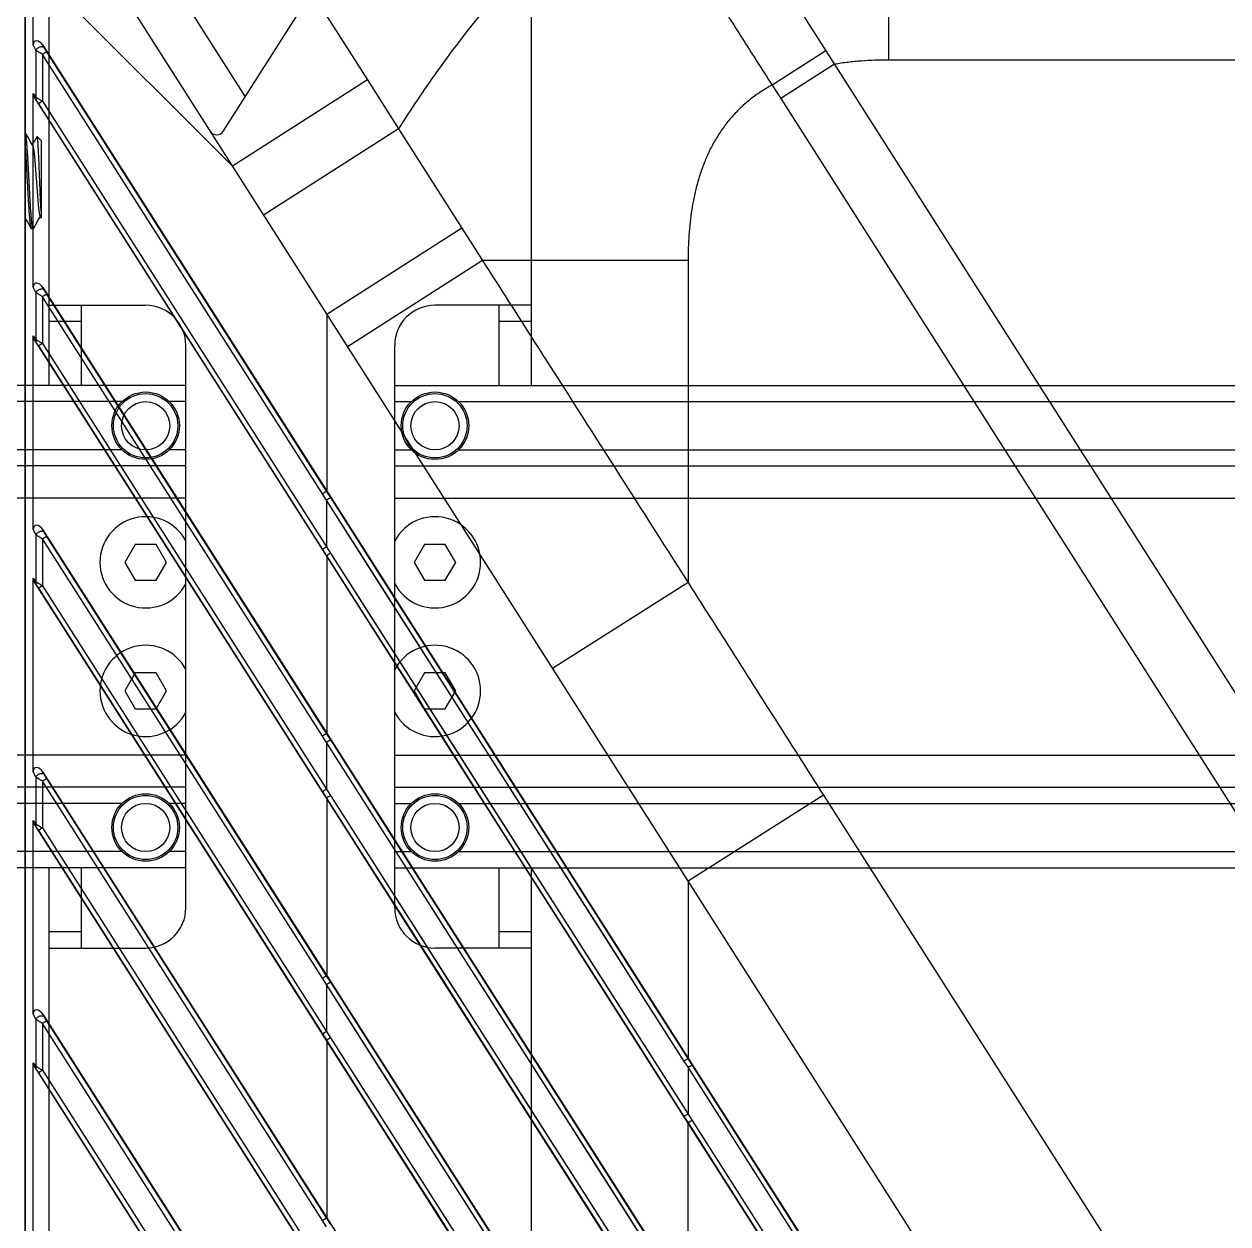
# Model space of a CAD drawing. Header units: millimetres. Extents: x 1409 to 26878, y 589 to 5187.
# Drawn here: x 22399.8 to 22474.7, y 2586 to 2660.6 of the extents above; entities that cross this region are included whole.
import ezdxf

# ---------------------------------------------------------------- set-up
doc = ezdxf.new("R2010")
doc.units = ezdxf.units.MM
doc.layers.add('02___PRT_ALL_AXES', color=7, linetype='Continuous')

# ---------------------------------------------------------------- blocks, each defined once
blk = doc.blocks.new('dfx')
at = {"color": 114, "linetype": 'Continuous', "lineweight": -3, "true_color": 0x139b48}
for p, q in [((13125.982, 8801.227), (13125.982, 8861.227)), ((13155.982, 8801.227), (13155.982, 8861.227)), ((13125.982, 8806.227), (13131.982, 8806.227)), ((13127.982, 8801.227), (13127.982, 8806.227)), ((13155.982, 8806.227), (13149.982, 8806.227)), ((13153.982, 8801.227), (13153.982, 8806.227)), ((13125.982, 8805.227), (13127.982, 8805.227)), ((13153.982, 8805.227), (13155.982, 8805.227)), ((13134.482, 8768.727), (13134.482, 8803.727)), ((13147.482, 8768.727), (13147.482, 8803.727)), ((13134.482, 8801.227), (13111.482, 8801.227)), ((13147.482, 8801.227), (13701.482, 8801.227)), ((13134.482, 8800.227), (13133.451, 8800.227)), ((13147.482, 8800.227), (13148.512, 8800.227)), ((13134.482, 8797.227), (13133.451, 8797.227)), ((13147.482, 8797.227), (13148.512, 8797.227)), ((13134.482, 8796.227), (13111.482, 8796.227)), ((13147.482, 8796.227), (13701.482, 8796.227)), ((13134.482, 8794.227), (13110.982, 8794.227)), ((13147.482, 8794.227), (13701.482, 8794.227)), ((13131.337, 8791.344), (13130.692, 8790.227)), ((13132.627, 8791.344), (13131.337, 8791.344)), ((13133.272, 8790.227), (13132.627, 8791.344)), ((13149.337, 8791.344), (13148.692, 8790.227)), ((13150.627, 8791.344), (13149.337, 8791.344)), ((13151.272, 8790.227), (13150.627, 8791.344)), ((13130.692, 8790.227), (13131.337, 8789.11)), ((13132.627, 8789.11), (13133.272, 8790.227)), ((13148.692, 8790.227), (13149.337, 8789.11)), ((13150.627, 8789.11), (13151.272, 8790.227)), ((13131.337, 8789.11), (13132.627, 8789.11)), ((13149.337, 8789.11), (13150.627, 8789.11)), ((13131.337, 8783.344), (13130.692, 8782.227)), ((13132.627, 8783.344), (13131.337, 8783.344)), ((13133.272, 8782.227), (13132.627, 8783.344)), ((13149.337, 8783.344), (13148.692, 8782.227)), ((13150.627, 8783.344), (13149.337, 8783.344)), ((13151.272, 8782.227), (13150.627, 8783.344)), ((13130.692, 8782.227), (13131.337, 8781.11)), ((13132.627, 8781.11), (13133.272, 8782.227)), ((13148.692, 8782.227), (13149.337, 8781.11)), ((13150.627, 8781.11), (13151.272, 8782.227)), ((13131.337, 8781.11), (13132.627, 8781.11)), ((13149.337, 8781.11), (13150.627, 8781.11)), ((13134.482, 8778.227), (13110.982, 8778.227)), ((13147.482, 8778.227), (13701.482, 8778.227)), ((13134.482, 8776.227), (13111.482, 8776.227)), ((13147.482, 8776.227), (13701.482, 8776.227)), ((13134.482, 8775.227), (13133.451, 8775.227)), ((13147.482, 8775.227), (13148.512, 8775.227)), ((13134.482, 8772.227), (13133.451, 8772.227)), ((13147.482, 8772.227), (13148.512, 8772.227)), ((13134.482, 8771.227), (13111.482, 8771.227)), ((13125.982, 8283.727), (13125.982, 8771.227)), ((13127.982, 8766.227), (13127.982, 8771.227)), ((13147.482, 8771.227), (13701.482, 8771.227)), ((13153.982, 8766.227), (13153.982, 8771.227)), ((13155.982, 8283.727), (13155.982, 8771.227)), ((13127.982, 8767.227), (13125.982, 8767.227)), ((13155.982, 8767.227), (13153.982, 8767.227)), ((13125.982, 8766.227), (13131.982, 8766.227)), ((13155.982, 8766.227), (13149.982, 8766.227))]:
    blk.add_line(p, q, dxfattribs=at)
for centre, radius in [((13131.982, 8798.727), 2), ((13131.982, 8798.727), 1.5), ((13149.982, 8798.727), 2), ((13149.982, 8798.727), 1.5), ((13131.982, 8773.727), 2), ((13149.982, 8773.727), 2), ((13131.982, 8773.727), 1.5), ((13149.982, 8773.727), 1.5)]:
    blk.add_circle(centre, radius, dxfattribs=at)
for centre, start, end in [((13131.982, 8803.727), 0, 90), ((13149.982, 8803.727), 90, 180), ((13131.982, 8768.727), 270, 0), ((13149.982, 8768.727), 180, 270)]:
    blk.add_arc(centre, 2.5, start, end, dxfattribs=at)
at = {"layer": '02___PRT_ALL_AXES', "color": 114, "linetype": 'Continuous', "lineweight": -3, "true_color": 0x139b48}
for p, q in [((13130.512, 8800.227), (13118.451, 8800.227)), ((13151.451, 8800.227), (13697.512, 8800.227)), ((13130.512, 8797.227), (13118.451, 8797.227)), ((13151.451, 8797.227), (13697.512, 8797.227)), ((13130.512, 8775.227), (13118.451, 8775.227)), ((13151.451, 8775.227), (13697.512, 8775.227)), ((13130.512, 8772.227), (13118.451, 8772.227)), ((13151.451, 8772.227), (13697.512, 8772.227))]:
    blk.add_line(p, q, dxfattribs=at)
for centre in [(13131.982, 8798.727), (13149.982, 8798.727), (13131.982, 8773.727), (13149.982, 8773.727)]:
    blk.add_circle(centre, 2.1, dxfattribs=at)
for centre, start, end in [((13131.982, 8790.227), 28.08421, 331.91579), ((13149.982, 8790.227), 208.08421, 151.91579), ((13131.982, 8782.227), 28.08421, 331.91579), ((13149.982, 8782.227), 208.08421, 151.91579)]:
    blk.add_arc(centre, 2.84, start, end, dxfattribs=at)
blk = doc.blocks.new('*U83')
blk.add_blockref('dfx', (-13416.982, -8530.477))
blk = doc.blocks.new('*U84')
at = {"color": 0, "linetype": 'ByBlock', "lineweight": -2, "transparency": 16777216}
blk.add_blockref('*U83', (1200, 0), dxfattribs=at)
blk = doc.blocks.new('1111')
at = {"color": 7, "linetype": 'Continuous'}
for p, q in [((16002.781, 6714.134), (16002.781, 7051.634)), ((16602.781, 7051.634), (16602.781, 6714.134)), ((16015.124, 7005.975), (16035.281, 7037.615)), ((16056.508, 7010.391), (16056.508, 7032.863)), ((16006.977, 7023.023), (16016.481, 7008.105)), ((16044.759, 7023.263), (16052.599, 7010.968)), ((16005.058, 7020.451), (16199.886, 6714.633)), ((16003.28, 7011.327), (16003.28, 7016.178)), ((16003.28, 7016.178), (16015.681, 7003.777)), ((16020.615, 7014.593), (16024.076, 7009.156)), ((16003.455, 7011.007), (16003.28, 7011.327)), ((16003.455, 7011.007), (16003.455, 7008.07)), ((16003.885, 7011.312), (16192.566, 6715.143)), ((16003.964, 7011.169), (16003.885, 7011.312)), ((16052.599, 7010.968), (16049.252, 7008.835)), ((16052.599, 7010.968), (16165.476, 6833.786)), ((16003.858, 7010.74), (16003.858, 7007.832)), ((16021.275, 6983.402), (16003.858, 7010.74)), ((16021.541, 6983.563), (16004.125, 7010.901)), ((16320.578, 7010.391), (16056.508, 7010.391)), ((16053.136, 7010.125), (16049.789, 7007.993)), ((16024.076, 7009.156), (16015.681, 7003.777)), ((16024.076, 7009.156), (16026.015, 7006.11)), ((16049.252, 7008.835), (16049.789, 7007.993)), ((16003.28, 6996.252), (16003.28, 7008.299)), ((16003.28, 7008.299), (16003.455, 7008.07)), ((16003.365, 7008.034), (16190.168, 6714.812)), ((16003.365, 7008.034), (16003.46, 7007.91)), ((16049.789, 7007.993), (16169.045, 6820.799)), ((16003.621, 7007.672), (16021.29, 6979.937)), ((16003.858, 7007.832), (16021.527, 6980.097)), ((16026.015, 7006.11), (16017.621, 7000.732)), ((16026.015, 7006.11), (16029.956, 6999.932)), ((16602.796, 7005.871), (16602.781, 7005.884)), ((16602.951, 7005.603), (16602.796, 7005.871)), ((16603.125, 7005.303), (16602.951, 7005.603)), ((16603.251, 7005.087), (16603.125, 7005.303)), ((16603.334, 7005.298), (16603.231, 7005.121)), ((16603.525, 7005.626), (16603.334, 7005.298)), ((16603.781, 7005.384), (16603.535, 7005.63)), ((16603.781, 7005.384), (16603.781, 7000.56)), ((16602.781, 7000.56), (16602.834, 7000.469)), ((16602.834, 7000.469), (16603.008, 7000.169)), ((16603.451, 7000.164), (16603.625, 7000.464)), ((16603.625, 7000.464), (16603.731, 7000.646)), ((16603.711, 7000.68), (16603.781, 7000.56)), ((16029.956, 6999.932), (16021.552, 6994.562)), ((16029.956, 6999.932), (16031.248, 6997.906)), ((16603.008, 7000.169), (16603.166, 6999.896)), ((16603.181, 6999.884), (16603.166, 6999.896)), ((16603.316, 6999.931), (16603.281, 6999.884)), ((16603.316, 6999.931), (16603.451, 7000.164)), ((16031.248, 6997.906), (16022.841, 6992.538)), ((16044.024, 6997.906), (16031.248, 6997.906)), ((16044.024, 6997.906), (16044.024, 6977.883)), ((16003.455, 6995.932), (16003.28, 6996.252)), ((16003.964, 6996.093), (16003.885, 6996.237)), ((16003.885, 6996.237), (16182.962, 6715.143)), ((16003.455, 6995.932), (16003.455, 6992.995)), ((16003.858, 6995.665), (16003.858, 6992.756)), ((16021.275, 6968.326), (16003.858, 6995.665)), ((16021.541, 6968.487), (16004.125, 6995.826)), ((16021.552, 6994.562), (16021.552, 6983.581)), ((16003.28, 6981.177), (16003.28, 6993.224)), ((16003.28, 6993.224), (16003.455, 6992.995)), ((16003.365, 6992.958), (16180.564, 6714.812)), ((16003.365, 6992.958), (16003.46, 6992.835)), ((16003.621, 6992.596), (16021.29, 6964.862)), ((16003.858, 6992.756), (16021.527, 6965.022)), ((16021.527, 6983.005), (16021.275, 6983.402)), ((16021.552, 6983.581), (16021.541, 6983.563)), ((16021.794, 6983.167), (16021.541, 6983.563)), ((16021.527, 6983.005), (16021.527, 6980.097)), ((16043.772, 6948.109), (16021.527, 6983.005)), ((16024.379, 6978.532), (16021.527, 6983.005)), ((16044.024, 6948.27), (16021.794, 6983.167)), ((16024.643, 6978.693), (16021.794, 6983.167)), ((16003.455, 6980.857), (16003.28, 6981.177)), ((16003.964, 6981.018), (16003.885, 6981.161)), ((16003.885, 6981.161), (16173.358, 6715.143)), ((16003.455, 6980.857), (16003.455, 6977.92)), ((16003.858, 6980.589), (16003.858, 6977.681)), ((16021.275, 6953.251), (16003.858, 6980.589)), ((16021.541, 6953.412), (16004.125, 6980.751)), ((16021.29, 6979.937), (16021.54, 6979.544)), ((16021.527, 6980.097), (16021.778, 6979.704)), ((16021.552, 6979.486), (16021.54, 6979.544)), ((16021.54, 6979.544), (16043.772, 6944.645)), ((16021.54, 6979.544), (16024.031, 6975.634)), ((16021.552, 6979.486), (16021.552, 6968.505)), ((16021.778, 6979.704), (16044.024, 6944.805)), ((16021.778, 6979.704), (16024.27, 6975.794)), ((16003.28, 6966.101), (16003.28, 6978.148)), ((16003.28, 6978.148), (16003.455, 6977.92)), ((16026.97, 6974.467), (16024.379, 6978.532)), ((16027.233, 6974.628), (16024.643, 6978.693)), ((16003.365, 6977.883), (16003.46, 6977.76)), ((16003.365, 6977.883), (16170.96, 6714.812)), ((16003.621, 6977.521), (16021.29, 6949.786)), ((16003.858, 6977.681), (16021.527, 6949.946)), ((16044.024, 6977.883), (16035.595, 6972.518)), ((16024.27, 6975.794), (16026.662, 6972.042)), ((16024.031, 6975.634), (16026.421, 6971.882)), ((16029.392, 6970.668), (16026.97, 6974.467)), ((16029.653, 6970.829), (16027.233, 6974.628)), ((16026.662, 6972.042), (16029.046, 6968.302)), ((16026.421, 6971.882), (16028.804, 6968.142)), ((16031.748, 6966.972), (16029.392, 6970.668)), ((16032.008, 6967.133), (16029.653, 6970.829)), ((16021.527, 6967.93), (16021.275, 6968.326)), ((16021.552, 6968.505), (16021.541, 6968.487)), ((16021.794, 6968.091), (16021.541, 6968.487)), ((16029.046, 6968.302), (16031.424, 6964.572)), ((16021.527, 6967.93), (16021.527, 6965.022)), ((16043.772, 6933.034), (16021.527, 6967.93)), ((16024.379, 6963.457), (16021.527, 6967.93)), ((16044.024, 6933.195), (16021.794, 6968.091)), ((16024.643, 6963.618), (16021.794, 6968.091)), ((16028.804, 6968.142), (16031.18, 6964.412)), ((16034.119, 6963.252), (16031.748, 6966.972)), ((16034.378, 6963.413), (16032.008, 6967.133)), ((16003.455, 6965.781), (16003.28, 6966.101)), ((16003.885, 6966.086), (16163.754, 6715.143)), ((16003.964, 6965.942), (16003.885, 6966.086)), ((16003.455, 6965.781), (16003.455, 6962.844)), ((16003.858, 6965.514), (16003.858, 6962.606)), ((16021.275, 6938.175), (16003.858, 6965.514)), ((16021.541, 6938.337), (16004.125, 6965.675)), ((16021.29, 6964.862), (16021.54, 6964.469)), ((16021.527, 6965.022), (16021.778, 6964.628)), ((16021.778, 6964.628), (16044.024, 6929.73)), ((16021.778, 6964.628), (16024.27, 6960.719)), ((16031.424, 6964.572), (16033.795, 6960.851)), ((16052.447, 6964.654), (16044.024, 6959.288)), ((16052.447, 6964.654), (16182.353, 6760.743)), ((16021.552, 6964.411), (16021.54, 6964.469)), ((16021.54, 6964.469), (16043.772, 6929.569)), ((16021.54, 6964.469), (16024.031, 6960.558)), ((16021.552, 6964.411), (16021.552, 6953.43)), ((16031.18, 6964.412), (16033.55, 6960.691)), ((16003.28, 6951.026), (16003.28, 6963.073)), ((16003.28, 6963.073), (16003.455, 6962.844)), ((16026.97, 6959.392), (16024.379, 6963.457)), ((16027.233, 6959.553), (16024.643, 6963.618)), ((16036.497, 6959.522), (16034.119, 6963.252)), ((16036.754, 6959.682), (16034.378, 6963.413)), ((16003.365, 6962.807), (16161.356, 6714.812)), ((16003.365, 6962.807), (16003.46, 6962.684)), ((16003.621, 6962.446), (16021.29, 6934.711)), ((16003.858, 6962.606), (16021.527, 6934.871)), ((16033.795, 6960.851), (16036.152, 6957.154)), ((16024.031, 6960.558), (16026.421, 6956.807)), ((16024.27, 6960.719), (16026.662, 6956.967)), ((16033.55, 6960.691), (16035.906, 6956.993)), ((16029.392, 6955.592), (16026.97, 6959.392)), ((16029.653, 6955.753), (16027.233, 6959.553)), ((16038.883, 6955.779), (16036.497, 6959.522)), ((16039.138, 6955.94), (16036.754, 6959.682)), ((16044.024, 6959.288), (16044.024, 6948.27)), ((16036.152, 6957.154), (16038.576, 6953.351)), ((16026.421, 6956.807), (16028.804, 6953.066)), ((16026.662, 6956.967), (16029.046, 6953.227)), ((16035.906, 6956.993), (16038.328, 6953.191)), ((16031.748, 6951.897), (16029.392, 6955.592)), ((16032.008, 6952.058), (16029.653, 6955.753)), ((16041.276, 6952.024), (16038.883, 6955.779)), ((16041.53, 6952.185), (16039.138, 6955.94)), ((16021.552, 6953.43), (16021.541, 6953.412)), ((16021.794, 6953.016), (16021.541, 6953.412)), ((16038.576, 6953.351), (16041.17, 6949.282)), ((16021.527, 6952.855), (16021.275, 6953.251)), ((16021.527, 6952.855), (16021.527, 6949.946)), ((16043.772, 6917.959), (16021.527, 6952.855)), ((16024.379, 6948.382), (16021.527, 6952.855)), ((16044.024, 6918.119), (16021.794, 6953.016)), ((16024.643, 6948.543), (16021.794, 6953.016)), ((16028.804, 6953.066), (16031.18, 6949.337)), ((16029.046, 6953.227), (16031.424, 6949.497)), ((16038.328, 6953.191), (16040.92, 6949.122)), ((16034.119, 6948.177), (16031.748, 6951.897)), ((16034.378, 6948.338), (16032.008, 6952.058)), ((16043.772, 6948.109), (16041.276, 6952.024)), ((16044.024, 6948.27), (16041.53, 6952.185)), ((16003.455, 6950.706), (16003.28, 6951.026)), ((16003.964, 6950.867), (16003.885, 6951.011)), ((16003.885, 6951.011), (16154.149, 6715.143)), ((16003.455, 6950.706), (16003.455, 6947.769)), ((16003.858, 6950.439), (16003.858, 6947.53)), ((16021.275, 6923.1), (16003.858, 6950.439)), ((16021.541, 6923.261), (16004.125, 6950.6)), ((16021.29, 6949.786), (16021.54, 6949.393)), ((16021.527, 6949.946), (16021.778, 6949.553)), ((16021.778, 6949.553), (16044.024, 6914.655)), ((16021.778, 6949.553), (16024.27, 6945.643)), ((16021.552, 6949.335), (16021.54, 6949.393)), ((16021.54, 6949.393), (16043.772, 6914.494)), ((16021.54, 6949.393), (16024.031, 6945.483)), ((16021.552, 6949.335), (16021.552, 6938.355)), ((16031.18, 6949.337), (16033.55, 6945.616)), ((16031.424, 6949.497), (16033.795, 6945.776)), ((16040.92, 6949.122), (16043.772, 6944.645)), ((16041.17, 6949.282), (16044.024, 6944.805)), ((16026.97, 6944.316), (16024.379, 6948.382)), ((16027.233, 6944.477), (16024.643, 6948.543)), ((16036.497, 6944.446), (16034.119, 6948.177)), ((16036.754, 6944.607), (16034.378, 6948.338)), ((16043.772, 6948.109), (16044.024, 6948.27)), ((16044.024, 6947.714), (16043.772, 6948.109)), ((16044.276, 6947.874), (16044.024, 6948.27)), ((16003.28, 6935.951), (16003.28, 6947.998)), ((16003.28, 6947.998), (16003.455, 6947.769)), ((16003.365, 6947.732), (16151.752, 6714.812)), ((16003.365, 6947.732), (16003.46, 6947.609)), ((16003.621, 6947.37), (16021.29, 6919.636)), ((16003.858, 6947.53), (16021.527, 6919.796)), ((16044.024, 6947.714), (16044.276, 6947.874)), ((16044.024, 6947.714), (16044.024, 6944.805)), ((16166.556, 6755.377), (16044.024, 6947.714)), ((16166.808, 6755.537), (16044.276, 6947.874)), ((16033.795, 6945.776), (16036.152, 6942.078)), ((16024.031, 6945.483), (16026.421, 6941.731)), ((16024.27, 6945.643), (16026.662, 6941.891)), ((16033.55, 6945.616), (16035.906, 6941.918)), ((16029.392, 6940.517), (16026.97, 6944.316)), ((16029.653, 6940.678), (16027.233, 6944.477)), ((16038.883, 6940.704), (16036.497, 6944.446)), ((16039.138, 6940.864), (16036.754, 6944.607)), ((16044.024, 6944.805), (16043.772, 6944.645)), ((16043.772, 6944.645), (16044.024, 6944.249)), ((16044.024, 6944.805), (16044.276, 6944.41)), ((16044.276, 6944.41), (16044.024, 6944.249)), ((16044.276, 6944.41), (16164.601, 6755.537)), ((16044.024, 6933.195), (16044.024, 6944.249)), ((16044.024, 6944.249), (16164.349, 6755.377)), ((16036.152, 6942.078), (16038.576, 6938.276)), ((16026.421, 6941.731), (16028.804, 6937.991)), ((16026.662, 6941.891), (16029.046, 6938.151)), ((16035.906, 6941.918), (16038.328, 6938.115)), ((16032.008, 6936.982), (16029.653, 6940.678)), ((16041.276, 6936.949), (16038.883, 6940.704)), ((16041.53, 6937.109), (16039.138, 6940.864)), ((16031.748, 6936.821), (16029.392, 6940.517)), ((16021.552, 6938.355), (16021.541, 6938.337)), ((16021.794, 6937.94), (16021.541, 6938.337)), ((16021.527, 6937.779), (16021.275, 6938.175)), ((16028.804, 6937.991), (16031.18, 6934.261)), ((16029.046, 6938.151), (16031.424, 6934.421)), ((16038.328, 6938.115), (16040.92, 6934.047)), ((16038.576, 6938.276), (16041.17, 6934.207))]:
    blk.add_line(p, q, dxfattribs=at)
blk.add_arc((16014.703, 7006.244), 0.5, 212.5, 327.5, dxfattribs=at)
for centre, major_axis, ratio, start_param, end_param in [((16003.642, 7011.135), (-0.253, 0.43), 0.601104, -1.513218, 0.79522), ((16003.642, 7008.162), (-0.278, 0.337), 0.685856, 0.694237, 1.39405), ((16003.642, 6996.06), (-0.253, 0.43), 0.601104, -1.513218, 0.79522), ((16003.642, 6993.086), (-0.278, 0.337), 0.685856, 0.694237, 1.39405), ((16003.642, 6980.985), (-0.253, 0.43), 0.601104, -1.513218, 0.79522), ((16003.642, 6978.011), (-0.278, 0.337), 0.685856, 0.694237, 1.39405), ((16003.642, 6965.909), (-0.253, 0.43), 0.601104, -1.513218, 0.79522), ((16003.642, 6962.936), (-0.278, 0.337), 0.685856, 0.694237, 1.39405), ((16003.642, 6950.834), (-0.253, 0.43), 0.601104, -1.513218, 0.79522), ((16003.642, 6947.86), (-0.278, 0.337), 0.685856, 0.694237, 1.39405)]:
    blk.add_ellipse(centre, major_axis=major_axis, ratio=ratio, start_param=start_param, end_param=end_param, dxfattribs=at)
for points, knots in [([(16041.746, 7020.605), (16042.059, 7020.114), (16042.685, 7019.134), (16043.626, 7017.665), (16044.566, 7016.195), (16045.348, 7014.969), (16045.972, 7013.987), (16046.439, 7013.251), (16046.907, 7012.514), (16047.374, 7011.777), (16047.841, 7011.04), (16048.466, 7010.058), (16048.936, 7009.323), (16049.252, 7008.835)], [0, 0, 0, 0, 0.124967, 0.249947, 0.374939, 0.49994, 0.562443, 0.624948, 0.687455, 0.749963, 0.812472, 0.874981, 1, 1, 1, 1]), ([(16036.801, 7019.418), (16036.286, 7018.921), (16035.271, 7017.912), (16033.305, 7015.833), (16031.436, 7013.662), (16029.67, 7011.41), (16028.397, 7009.682), (16027.176, 7007.916), (16026.396, 7006.716), (16026.015, 7006.11)], [0, 0, 0, 0, 0.125007, 0.250014, 0.499996, 0.625, 0.750002, 0.875002, 1, 1, 1, 1]), ([(16003.455, 7011.007), (16003.466, 7011.03), (16003.496, 7011.073), (16003.555, 7011.129), (16003.626, 7011.175), (16003.704, 7011.209), (16003.782, 7011.226), (16003.846, 7011.226), (16003.89, 7011.216), (16003.92, 7011.205), (16003.944, 7011.189), (16003.958, 7011.176), (16003.964, 7011.169)], [0, 0, 0, 0, 0.123308, 0.259051, 0.401465, 0.54346, 0.678034, 0.799644, 0.854802, 0.906173, 0.954287, 1, 1, 1, 1]), ([(16003.858, 7010.74), (16003.819, 7010.765), (16003.762, 7010.801), (16003.687, 7010.85), (16003.633, 7010.885), (16003.583, 7010.919), (16003.536, 7010.95), (16003.494, 7010.98), (16003.468, 7010.998), (16003.455, 7011.007)], [0, 0, 0, 0, 0.284936, 0.422853, 0.555718, 0.681841, 0.799359, 0.906165, 1, 1, 1, 1]), ([(16004.125, 7010.901), (16004.11, 7010.925), (16004.081, 7010.971), (16004.039, 7011.039), (16004, 7011.105), (16003.975, 7011.148), (16003.964, 7011.169)], [0, 0, 0, 0, 0.264578, 0.524242, 0.773235, 1, 1, 1, 1]), ([(16003.858, 7010.74), (16003.874, 7010.75), (16003.906, 7010.771), (16003.952, 7010.8), (16003.996, 7010.827), (16004.035, 7010.85), (16004.064, 7010.868), (16004.084, 7010.88), (16004.096, 7010.887), (16004.106, 7010.892), (16004.114, 7010.897), (16004.12, 7010.899), (16004.123, 7010.901), (16004.124, 7010.901), (16004.125, 7010.901)], [0, 0, 0, 0, 0.18298, 0.36084, 0.527055, 0.675665, 0.801265, 0.853987, 0.899327, 0.936883, 0.966331, 0.987411, 0.994769, 1, 1, 1, 1]), ([(16056.508, 7010.391), (16056.226, 7010.391), (16055.662, 7010.381), (16054.816, 7010.335), (16053.973, 7010.253), (16053.414, 7010.173), (16053.136, 7010.125)], [0, 0, 0, 0, 0.25, 0.500006, 0.750006, 1, 1, 1, 1]), ([(16049.252, 7008.835), (16049.019, 7008.708), (16048.562, 7008.434), (16047.914, 7007.967), (16047.31, 7007.445), (16046.755, 7006.87), (16046.255, 7006.248), (16045.811, 7005.584), (16045.423, 7004.886), (16045.09, 7004.16), (16044.811, 7003.412), (16044.58, 7002.648), (16044.395, 7001.872), (16044.203, 7000.825), (16044.058, 6999.502), (16044.024, 6998.438), (16044.024, 6997.906)], [0, 0, 0, 0, 0.062499, 0.124997, 0.187494, 0.249991, 0.312489, 0.374988, 0.43749, 0.499992, 0.562497, 0.625002, 0.687509, 0.750016, 0.875003, 1, 1, 1, 1]), ([(16003.455, 7008.07), (16003.45, 7008.056), (16003.443, 7008.028), (16003.44, 7007.986), (16003.445, 7007.946), (16003.454, 7007.922), (16003.46, 7007.91)], [0, 0, 0, 0, 0.271855, 0.527736, 0.769173, 1, 1, 1, 1]), ([(16003.455, 7008.07), (16003.468, 7008.064), (16003.495, 7008.049), (16003.537, 7008.025), (16003.584, 7007.998), (16003.635, 7007.968), (16003.689, 7007.936), (16003.763, 7007.891), (16003.82, 7007.856), (16003.858, 7007.832)], [0, 0, 0, 0, 0.090397, 0.195428, 0.312456, 0.43902, 0.572905, 0.712149, 1, 1, 1, 1]), ([(16003.46, 7007.91), (16003.466, 7007.902), (16003.478, 7007.886), (16003.504, 7007.849), (16003.538, 7007.799), (16003.579, 7007.736), (16003.607, 7007.694), (16003.621, 7007.672)], [0, 0, 0, 0, 0.103408, 0.218747, 0.468859, 0.73184, 1, 1, 1, 1]), ([(16003.858, 7007.832), (16003.843, 7007.822), (16003.814, 7007.803), (16003.771, 7007.776), (16003.732, 7007.75), (16003.697, 7007.727), (16003.671, 7007.709), (16003.654, 7007.697), (16003.644, 7007.69), (16003.635, 7007.684), (16003.629, 7007.679), (16003.624, 7007.675), (16003.621, 7007.673), (16003.621, 7007.672)], [0, 0, 0, 0, 0.186782, 0.366131, 0.532175, 0.679595, 0.803609, 0.85556, 0.900224, 0.93725, 0.966352, 0.987305, 1, 1, 1, 1]), ([(16603.258, 6999.914), (16603.256, 6999.922), (16603.25, 6999.938), (16603.243, 6999.967), (16603.236, 7000.002), (16603.229, 7000.042), (16603.222, 7000.089), (16603.212, 7000.162), (16603.199, 7000.267), (16603.185, 7000.409), (16603.171, 7000.572), (16603.156, 7000.754), (16603.142, 7000.954), (16603.128, 7001.169), (16603.108, 7001.483), (16603.084, 7001.9), (16603.055, 7002.422), (16603.027, 7002.96), (16602.999, 7003.494), (16602.975, 7003.93), (16602.955, 7004.265), (16602.941, 7004.5), (16602.926, 7004.722), (16602.912, 7004.928), (16602.898, 7005.118), (16602.883, 7005.289), (16602.869, 7005.441), (16602.855, 7005.571), (16602.842, 7005.666), (16602.832, 7005.731), (16602.825, 7005.77), (16602.818, 7005.804), (16602.811, 7005.832), (16602.805, 7005.851), (16602.8, 7005.864), (16602.797, 7005.869), (16602.796, 7005.871)], [0, 0, 0, 0, 0.003944, 0.008867, 0.014771, 0.02165, 0.029496, 0.038298, 0.0587, 0.082695, 0.1101, 0.140686, 0.174211, 0.210397, 0.24895, 0.33187, 0.420255, 0.511204, 0.60173, 0.688864, 0.730256, 0.769744, 0.807001, 0.841723, 0.873624, 0.902447, 0.927956, 0.949948, 0.968252, 0.975975, 0.982732, 0.988512, 0.99331, 0.997131, 0.998682, 1, 1, 1, 1]), ([(16603.155, 6999.924), (16603.153, 6999.931), (16603.148, 6999.946), (16603.143, 6999.97), (16603.137, 6999.998), (16603.129, 7000.043), (16603.119, 7000.108), (16603.107, 7000.198), (16603.096, 7000.303), (16603.084, 7000.421), (16603.072, 7000.553), (16603.056, 7000.753), (16603.037, 7001.03), (16603.014, 7001.391), (16602.991, 7001.783), (16602.967, 7002.2), (16602.944, 7002.631), (16602.921, 7003.068), (16602.898, 7003.501), (16602.875, 7003.92), (16602.852, 7004.318), (16602.829, 7004.684), (16602.806, 7005.012), (16602.79, 7005.216), (16602.781, 7005.311)], [0, 0, 0, 0, 0.003872, 0.008452, 0.01374, 0.019733, 0.033815, 0.050644, 0.07013, 0.092181, 0.11668, 0.143495, 0.203504, 0.270928, 0.344327, 0.42213, 0.50267, 0.584219, 0.66503, 0.74337, 0.817559, 0.886009, 0.947259, 1, 1, 1, 1]), ([(16603.251, 7005.087), (16603.253, 7005.083), (16603.259, 7005.072), (16603.266, 7005.052), (16603.273, 7005.029), (16603.28, 7005.001), (16603.287, 7004.969), (16603.297, 7004.917), (16603.309, 7004.843), (16603.324, 7004.741), (16603.338, 7004.625), (16603.352, 7004.494), (16603.366, 7004.35), (16603.381, 7004.194), (16603.4, 7003.966), (16603.424, 7003.661), (16603.453, 7003.279), (16603.481, 7002.884), (16603.509, 7002.488), (16603.538, 7002.106), (16603.562, 7001.801), (16603.581, 7001.573), (16603.596, 7001.417), (16603.61, 7001.273), (16603.624, 7001.143), (16603.638, 7001.026), (16603.653, 7000.925), (16603.665, 7000.85), (16603.675, 7000.799), (16603.682, 7000.767), (16603.689, 7000.739), (16603.696, 7000.715), (16603.703, 7000.696), (16603.709, 7000.685), (16603.711, 7000.68)], [0, 0, 0, 0, 0.003671, 0.008271, 0.013817, 0.020315, 0.02776, 0.036147, 0.055694, 0.078812, 0.105335, 0.135051, 0.167724, 0.203096, 0.240876, 0.322432, 0.409751, 0.499999, 0.590248, 0.677567, 0.759123, 0.796903, 0.832274, 0.864949, 0.894663, 0.921187, 0.944306, 0.963851, 0.97224, 0.979685, 0.986181, 0.991726, 0.996326, 1, 1, 1, 1]), ([(16603.535, 7005.63), (16603.534, 7005.63), (16603.533, 7005.631), (16603.532, 7005.632), (16603.531, 7005.632), (16603.53, 7005.632), (16603.528, 7005.631), (16603.526, 7005.629), (16603.525, 7005.628), (16603.525, 7005.626)], [0, 0, 0, 0, 0.126281, 0.234428, 0.332529, 0.431198, 0.540894, 0.66942, 1, 1, 1, 1]), ([(16603.781, 7000.971), (16603.775, 7001.061), (16603.764, 7001.255), (16603.748, 7001.565), (16603.732, 7001.911), (16603.717, 7002.283), (16603.701, 7002.672), (16603.686, 7003.069), (16603.671, 7003.463), (16603.655, 7003.847), (16603.64, 7004.21), (16603.627, 7004.497), (16603.617, 7004.71), (16603.609, 7004.855), (16603.602, 7004.99), (16603.594, 7005.113), (16603.587, 7005.224), (16603.58, 7005.323), (16603.572, 7005.408), (16603.566, 7005.471), (16603.561, 7005.514), (16603.557, 7005.541), (16603.553, 7005.565), (16603.55, 7005.585), (16603.546, 7005.602), (16603.543, 7005.614), (16603.539, 7005.623), (16603.537, 7005.628), (16603.535, 7005.629), (16603.535, 7005.63)], [0, 0, 0, 0, 0.057846, 0.125026, 0.199753, 0.280166, 0.364257, 0.449971, 0.535255, 0.618101, 0.696591, 0.768944, 0.80231, 0.833552, 0.8625, 0.889005, 0.912921, 0.934127, 0.952519, 0.968003, 0.974633, 0.980513, 0.985639, 0.990006, 0.993612, 0.996464, 0.998577, 0.99937, 1, 1, 1, 1]), ([(16603.166, 6999.896), (16603.164, 6999.9), (16603.16, 6999.909), (16603.157, 6999.919), (16603.155, 6999.924)], [0, 0, 0, 0, 0.439393, 1, 1, 1, 1]), ([(16603.281, 6999.884), (16603.28, 6999.884), (16603.278, 6999.884), (16603.275, 6999.886), (16603.272, 6999.888), (16603.268, 6999.893), (16603.263, 6999.902), (16603.26, 6999.91), (16603.258, 6999.914)], [0, 0, 0, 0, 0.072323, 0.15229, 0.245629, 0.355976, 0.635328, 1, 1, 1, 1]), ([(16031.248, 6997.906), (16032.312, 6996.238), (16036.572, 6989.564), (16040.83, 6982.89), (16044.024, 6977.883)], [0, 0, 0, 0, 0.249922, 1, 1, 1, 1]), ([(16003.455, 6995.932), (16003.466, 6995.954), (16003.496, 6995.998), (16003.555, 6996.054), (16003.626, 6996.1), (16003.704, 6996.133), (16003.782, 6996.15), (16003.846, 6996.151), (16003.89, 6996.141), (16003.92, 6996.129), (16003.944, 6996.114), (16003.958, 6996.1), (16003.964, 6996.093)], [0, 0, 0, 0, 0.123308, 0.259051, 0.401465, 0.54346, 0.678034, 0.799644, 0.854802, 0.906173, 0.954287, 1, 1, 1, 1]), ([(16004.125, 6995.826), (16004.11, 6995.849), (16004.081, 6995.895), (16004.039, 6995.964), (16004, 6996.029), (16003.975, 6996.072), (16003.964, 6996.093)], [0, 0, 0, 0, 0.264578, 0.524242, 0.773235, 1, 1, 1, 1]), ([(16003.858, 6995.665), (16003.819, 6995.689), (16003.762, 6995.726), (16003.687, 6995.774), (16003.633, 6995.81), (16003.583, 6995.843), (16003.536, 6995.875), (16003.494, 6995.904), (16003.468, 6995.923), (16003.455, 6995.932)], [0, 0, 0, 0, 0.284936, 0.422853, 0.555718, 0.681841, 0.799359, 0.906165, 1, 1, 1, 1]), ([(16003.858, 6995.665), (16003.874, 6995.675), (16003.906, 6995.695), (16003.952, 6995.724), (16003.996, 6995.751), (16004.035, 6995.775), (16004.064, 6995.793), (16004.084, 6995.804), (16004.096, 6995.811), (16004.106, 6995.817), (16004.114, 6995.821), (16004.12, 6995.824), (16004.123, 6995.825), (16004.124, 6995.826), (16004.125, 6995.826)], [0, 0, 0, 0, 0.18298, 0.36084, 0.527055, 0.675665, 0.801265, 0.853987, 0.899327, 0.936883, 0.966331, 0.987411, 0.994769, 1, 1, 1, 1]), ([(16003.455, 6992.995), (16003.45, 6992.981), (16003.443, 6992.953), (16003.44, 6992.911), (16003.445, 6992.871), (16003.454, 6992.846), (16003.46, 6992.835)], [0, 0, 0, 0, 0.271855, 0.527736, 0.769173, 1, 1, 1, 1]), ([(16003.455, 6992.995), (16003.468, 6992.988), (16003.495, 6992.974), (16003.537, 6992.95), (16003.584, 6992.923), (16003.635, 6992.893), (16003.689, 6992.861), (16003.763, 6992.815), (16003.82, 6992.78), (16003.858, 6992.756)], [0, 0, 0, 0, 0.090397, 0.195428, 0.312456, 0.43902, 0.572905, 0.712149, 1, 1, 1, 1]), ([(16003.46, 6992.835), (16003.466, 6992.827), (16003.478, 6992.81), (16003.504, 6992.773), (16003.538, 6992.724), (16003.579, 6992.661), (16003.607, 6992.618), (16003.621, 6992.596)], [0, 0, 0, 0, 0.103408, 0.218747, 0.468859, 0.73184, 1, 1, 1, 1]), ([(16003.858, 6992.756), (16003.843, 6992.747), (16003.814, 6992.728), (16003.771, 6992.7), (16003.732, 6992.674), (16003.697, 6992.651), (16003.671, 6992.634), (16003.654, 6992.622), (16003.644, 6992.615), (16003.635, 6992.608), (16003.629, 6992.603), (16003.624, 6992.6), (16003.621, 6992.597), (16003.621, 6992.596)], [0, 0, 0, 0, 0.186782, 0.366131, 0.532175, 0.679595, 0.803609, 0.85556, 0.900224, 0.93725, 0.966352, 0.987305, 1, 1, 1, 1]), ([(16021.275, 6983.402), (16021.291, 6983.412), (16021.322, 6983.432), (16021.369, 6983.461), (16021.412, 6983.488), (16021.451, 6983.512), (16021.481, 6983.529), (16021.501, 6983.541), (16021.513, 6983.548), (16021.523, 6983.554), (16021.531, 6983.558), (16021.536, 6983.561), (16021.54, 6983.562), (16021.541, 6983.563), (16021.541, 6983.563)], [0, 0, 0, 0, 0.18298, 0.36084, 0.527055, 0.675665, 0.801265, 0.853987, 0.899327, 0.936883, 0.966331, 0.987411, 0.994769, 1, 1, 1, 1]), ([(16021.527, 6983.005), (16021.543, 6983.016), (16021.575, 6983.036), (16021.621, 6983.065), (16021.665, 6983.092), (16021.704, 6983.116), (16021.733, 6983.133), (16021.753, 6983.145), (16021.765, 6983.152), (16021.775, 6983.158), (16021.783, 6983.162), (16021.789, 6983.165), (16021.792, 6983.166), (16021.793, 6983.166), (16021.794, 6983.167)], [0, 0, 0, 0, 0.18298, 0.36084, 0.527055, 0.675665, 0.801265, 0.853987, 0.899327, 0.936883, 0.966331, 0.987411, 0.994769, 1, 1, 1, 1]), ([(16003.455, 6980.857), (16003.466, 6980.879), (16003.496, 6980.922), (16003.555, 6980.978), (16003.626, 6981.025), (16003.704, 6981.058), (16003.782, 6981.075), (16003.846, 6981.075), (16003.89, 6981.065), (16003.92, 6981.054), (16003.944, 6981.038), (16003.958, 6981.025), (16003.964, 6981.018)], [0, 0, 0, 0, 0.123308, 0.259051, 0.401465, 0.54346, 0.678034, 0.799644, 0.854802, 0.906173, 0.954287, 1, 1, 1, 1]), ([(16004.125, 6980.751), (16004.11, 6980.774), (16004.081, 6980.82), (16004.039, 6980.888), (16004, 6980.954), (16003.975, 6980.997), (16003.964, 6981.018)], [0, 0, 0, 0, 0.264578, 0.524242, 0.773235, 1, 1, 1, 1]), ([(16003.858, 6980.589), (16003.819, 6980.614), (16003.762, 6980.65), (16003.687, 6980.699), (16003.633, 6980.734), (16003.583, 6980.768), (16003.536, 6980.8), (16003.494, 6980.829), (16003.468, 6980.848), (16003.455, 6980.857)], [0, 0, 0, 0, 0.284936, 0.422853, 0.555718, 0.681841, 0.799359, 0.906165, 1, 1, 1, 1]), ([(16003.858, 6980.589), (16003.874, 6980.6), (16003.906, 6980.62), (16003.952, 6980.649), (16003.996, 6980.676), (16004.035, 6980.7), (16004.064, 6980.717), (16004.084, 6980.729), (16004.096, 6980.736), (16004.106, 6980.742), (16004.114, 6980.746), (16004.12, 6980.749), (16004.123, 6980.75), (16004.124, 6980.75), (16004.125, 6980.751)], [0, 0, 0, 0, 0.18298, 0.36084, 0.527055, 0.675665, 0.801265, 0.853987, 0.899327, 0.936883, 0.966331, 0.987411, 0.994769, 1, 1, 1, 1]), ([(16021.527, 6980.097), (16021.512, 6980.088), (16021.483, 6980.069), (16021.44, 6980.041), (16021.401, 6980.015), (16021.366, 6979.992), (16021.34, 6979.975), (16021.323, 6979.963), (16021.313, 6979.955), (16021.304, 6979.949), (16021.298, 6979.944), (16021.293, 6979.94), (16021.29, 6979.938), (16021.29, 6979.937)], [0, 0, 0, 0, 0.186782, 0.366131, 0.532175, 0.679595, 0.803609, 0.85556, 0.900224, 0.93725, 0.966352, 0.987305, 1, 1, 1, 1]), ([(16021.778, 6979.704), (16021.763, 6979.694), (16021.733, 6979.675), (16021.691, 6979.648), (16021.651, 6979.622), (16021.617, 6979.599), (16021.591, 6979.581), (16021.574, 6979.569), (16021.563, 6979.562), (16021.555, 6979.556), (16021.548, 6979.551), (16021.543, 6979.547), (16021.541, 6979.545), (16021.54, 6979.544)], [0, 0, 0, 0, 0.186765, 0.36611, 0.532157, 0.679586, 0.803609, 0.855564, 0.900231, 0.937259, 0.966361, 0.987311, 1, 1, 1, 1]), ([(16003.455, 6977.92), (16003.45, 6977.905), (16003.443, 6977.877), (16003.44, 6977.835), (16003.445, 6977.795), (16003.454, 6977.771), (16003.46, 6977.76)], [0, 0, 0, 0, 0.271855, 0.527736, 0.769173, 1, 1, 1, 1]), ([(16003.455, 6977.92), (16003.468, 6977.913), (16003.495, 6977.899), (16003.537, 6977.875), (16003.584, 6977.847), (16003.635, 6977.818), (16003.689, 6977.786), (16003.763, 6977.74), (16003.82, 6977.705), (16003.858, 6977.681)], [0, 0, 0, 0, 0.090397, 0.195428, 0.312456, 0.43902, 0.572905, 0.712149, 1, 1, 1, 1]), ([(16003.46, 6977.76), (16003.466, 6977.752), (16003.478, 6977.735), (16003.504, 6977.698), (16003.538, 6977.648), (16003.579, 6977.586), (16003.607, 6977.543), (16003.621, 6977.521)], [0, 0, 0, 0, 0.103408, 0.218747, 0.468859, 0.73184, 1, 1, 1, 1]), ([(16003.858, 6977.681), (16003.843, 6977.671), (16003.814, 6977.653), (16003.771, 6977.625), (16003.732, 6977.599), (16003.697, 6977.576), (16003.671, 6977.559), (16003.654, 6977.546), (16003.644, 6977.539), (16003.635, 6977.533), (16003.629, 6977.528), (16003.624, 6977.524), (16003.621, 6977.522), (16003.621, 6977.521)], [0, 0, 0, 0, 0.186782, 0.366131, 0.532175, 0.679595, 0.803609, 0.85556, 0.900224, 0.93725, 0.966352, 0.987305, 1, 1, 1, 1]), ([(16044.024, 6977.883), (16044.726, 6976.78), (16047.533, 6972.37), (16050.341, 6967.961), (16052.447, 6964.654)], [0, 0, 0, 0, 0.249939, 1, 1, 1, 1]), ([(16021.275, 6968.326), (16021.291, 6968.336), (16021.322, 6968.357), (16021.369, 6968.386), (16021.412, 6968.413), (16021.451, 6968.436), (16021.481, 6968.454), (16021.501, 6968.466), (16021.513, 6968.473), (16021.523, 6968.478), (16021.531, 6968.483), (16021.536, 6968.485), (16021.54, 6968.487), (16021.541, 6968.487), (16021.541, 6968.487)], [0, 0, 0, 0, 0.18298, 0.36084, 0.527055, 0.675665, 0.801265, 0.853987, 0.899327, 0.936883, 0.966331, 0.987411, 0.994769, 1, 1, 1, 1]), ([(16021.527, 6967.93), (16021.543, 6967.94), (16021.575, 6967.96), (16021.621, 6967.99), (16021.665, 6968.016), (16021.704, 6968.04), (16021.733, 6968.058), (16021.753, 6968.07), (16021.765, 6968.077), (16021.775, 6968.082), (16021.783, 6968.087), (16021.789, 6968.089), (16021.792, 6968.091), (16021.793, 6968.091), (16021.794, 6968.091)], [0, 0, 0, 0, 0.18298, 0.36084, 0.527055, 0.675665, 0.801265, 0.853987, 0.899327, 0.936883, 0.966331, 0.987411, 0.994769, 1, 1, 1, 1]), ([(16003.455, 6965.781), (16003.466, 6965.803), (16003.496, 6965.847), (16003.555, 6965.903), (16003.626, 6965.949), (16003.704, 6965.982), (16003.782, 6966), (16003.846, 6966), (16003.89, 6965.99), (16003.92, 6965.979), (16003.944, 6965.963), (16003.958, 6965.95), (16003.964, 6965.942)], [0, 0, 0, 0, 0.123308, 0.259051, 0.401465, 0.54346, 0.678034, 0.799644, 0.854802, 0.906173, 0.954287, 1, 1, 1, 1]), ([(16003.858, 6965.514), (16003.819, 6965.538), (16003.762, 6965.575), (16003.687, 6965.624), (16003.633, 6965.659), (16003.583, 6965.692), (16003.536, 6965.724), (16003.494, 6965.753), (16003.468, 6965.772), (16003.455, 6965.781)], [0, 0, 0, 0, 0.284936, 0.422853, 0.555718, 0.681841, 0.799359, 0.906165, 1, 1, 1, 1]), ([(16003.858, 6965.514), (16003.874, 6965.524), (16003.906, 6965.544), (16003.952, 6965.573), (16003.996, 6965.6), (16004.035, 6965.624), (16004.064, 6965.642), (16004.084, 6965.653), (16004.096, 6965.661), (16004.106, 6965.666), (16004.114, 6965.671), (16004.12, 6965.673), (16004.123, 6965.675), (16004.124, 6965.675), (16004.125, 6965.675)], [0, 0, 0, 0, 0.18298, 0.36084, 0.527055, 0.675665, 0.801265, 0.853987, 0.899327, 0.936883, 0.966331, 0.987411, 0.994769, 1, 1, 1, 1]), ([(16004.125, 6965.675), (16004.11, 6965.698), (16004.081, 6965.745), (16004.039, 6965.813), (16004, 6965.879), (16003.975, 6965.922), (16003.964, 6965.942)], [0, 0, 0, 0, 0.264578, 0.524242, 0.773235, 1, 1, 1, 1]), ([(16021.527, 6965.022), (16021.512, 6965.012), (16021.483, 6964.993), (16021.44, 6964.966), (16021.401, 6964.94), (16021.366, 6964.917), (16021.34, 6964.899), (16021.323, 6964.887), (16021.313, 6964.88), (16021.304, 6964.874), (16021.298, 6964.869), (16021.293, 6964.865), (16021.29, 6964.863), (16021.29, 6964.862)], [0, 0, 0, 0, 0.186782, 0.366131, 0.532175, 0.679595, 0.803609, 0.85556, 0.900224, 0.93725, 0.966352, 0.987305, 1, 1, 1, 1]), ([(16021.778, 6964.628), (16021.763, 6964.619), (16021.733, 6964.6), (16021.691, 6964.572), (16021.651, 6964.546), (16021.617, 6964.523), (16021.591, 6964.506), (16021.574, 6964.494), (16021.563, 6964.487), (16021.555, 6964.48), (16021.548, 6964.475), (16021.543, 6964.472), (16021.541, 6964.469), (16021.54, 6964.469)], [0, 0, 0, 0, 0.186765, 0.36611, 0.532157, 0.679586, 0.803609, 0.855564, 0.900231, 0.937259, 0.966361, 0.987311, 1, 1, 1, 1]), ([(16003.455, 6962.844), (16003.45, 6962.83), (16003.443, 6962.802), (16003.44, 6962.76), (16003.445, 6962.72), (16003.454, 6962.695), (16003.46, 6962.684)], [0, 0, 0, 0, 0.271855, 0.527736, 0.769173, 1, 1, 1, 1]), ([(16003.455, 6962.844), (16003.468, 6962.838), (16003.495, 6962.823), (16003.537, 6962.799), (16003.584, 6962.772), (16003.635, 6962.742), (16003.689, 6962.71), (16003.763, 6962.665), (16003.82, 6962.63), (16003.858, 6962.606)], [0, 0, 0, 0, 0.090397, 0.195428, 0.312456, 0.43902, 0.572905, 0.712149, 1, 1, 1, 1]), ([(16003.46, 6962.684), (16003.466, 6962.676), (16003.478, 6962.659), (16003.504, 6962.623), (16003.538, 6962.573), (16003.579, 6962.51), (16003.607, 6962.467), (16003.621, 6962.446)], [0, 0, 0, 0, 0.103408, 0.218747, 0.468859, 0.73184, 1, 1, 1, 1]), ([(16003.858, 6962.606), (16003.843, 6962.596), (16003.814, 6962.577), (16003.771, 6962.55), (16003.732, 6962.524), (16003.697, 6962.5), (16003.671, 6962.483), (16003.654, 6962.471), (16003.644, 6962.464), (16003.635, 6962.458), (16003.629, 6962.453), (16003.624, 6962.449), (16003.621, 6962.447), (16003.621, 6962.446)], [0, 0, 0, 0, 0.186782, 0.366131, 0.532175, 0.679595, 0.803609, 0.85556, 0.900224, 0.93725, 0.966352, 0.987305, 1, 1, 1, 1]), ([(16021.275, 6953.251), (16021.291, 6953.261), (16021.322, 6953.281), (16021.369, 6953.31), (16021.412, 6953.337), (16021.451, 6953.361), (16021.481, 6953.379), (16021.501, 6953.39), (16021.513, 6953.397), (16021.523, 6953.403), (16021.531, 6953.407), (16021.536, 6953.41), (16021.54, 6953.411), (16021.541, 6953.412), (16021.541, 6953.412)], [0, 0, 0, 0, 0.18298, 0.36084, 0.527055, 0.675665, 0.801265, 0.853987, 0.899327, 0.936883, 0.966331, 0.987411, 0.994769, 1, 1, 1, 1]), ([(16021.527, 6952.855), (16021.543, 6952.865), (16021.575, 6952.885), (16021.621, 6952.914), (16021.665, 6952.941), (16021.704, 6952.965), (16021.733, 6952.982), (16021.753, 6952.994), (16021.765, 6953.001), (16021.775, 6953.007), (16021.783, 6953.011), (16021.789, 6953.014), (16021.792, 6953.015), (16021.793, 6953.016), (16021.794, 6953.016)], [0, 0, 0, 0, 0.18298, 0.36084, 0.527055, 0.675665, 0.801265, 0.853987, 0.899327, 0.936883, 0.966331, 0.987411, 0.994769, 1, 1, 1, 1]), ([(16003.455, 6950.706), (16003.466, 6950.728), (16003.496, 6950.772), (16003.555, 6950.827), (16003.626, 6950.874), (16003.704, 6950.907), (16003.782, 6950.924), (16003.846, 6950.924), (16003.89, 6950.915), (16003.92, 6950.903), (16003.944, 6950.887), (16003.958, 6950.874), (16003.964, 6950.867)], [0, 0, 0, 0, 0.123308, 0.259051, 0.401465, 0.54346, 0.678034, 0.799644, 0.854802, 0.906173, 0.954287, 1, 1, 1, 1]), ([(16003.858, 6950.439), (16003.819, 6950.463), (16003.762, 6950.5), (16003.687, 6950.548), (16003.633, 6950.583), (16003.583, 6950.617), (16003.536, 6950.649), (16003.494, 6950.678), (16003.468, 6950.697), (16003.455, 6950.706)], [0, 0, 0, 0, 0.284936, 0.422853, 0.555718, 0.681841, 0.799359, 0.906165, 1, 1, 1, 1]), ([(16003.858, 6950.439), (16003.874, 6950.449), (16003.906, 6950.469), (16003.952, 6950.498), (16003.996, 6950.525), (16004.035, 6950.549), (16004.064, 6950.566), (16004.084, 6950.578), (16004.096, 6950.585), (16004.106, 6950.591), (16004.114, 6950.595), (16004.12, 6950.598), (16004.123, 6950.599), (16004.124, 6950.6), (16004.125, 6950.6)], [0, 0, 0, 0, 0.18298, 0.36084, 0.527055, 0.675665, 0.801265, 0.853987, 0.899327, 0.936883, 0.966331, 0.987411, 0.994769, 1, 1, 1, 1]), ([(16004.125, 6950.6), (16004.11, 6950.623), (16004.081, 6950.669), (16004.039, 6950.738), (16004, 6950.803), (16003.975, 6950.846), (16003.964, 6950.867)], [0, 0, 0, 0, 0.264578, 0.524242, 0.773235, 1, 1, 1, 1]), ([(16021.527, 6949.946), (16021.512, 6949.937), (16021.483, 6949.918), (16021.44, 6949.89), (16021.401, 6949.864), (16021.366, 6949.841), (16021.34, 6949.824), (16021.323, 6949.812), (16021.313, 6949.804), (16021.304, 6949.798), (16021.298, 6949.793), (16021.293, 6949.789), (16021.29, 6949.787), (16021.29, 6949.786)], [0, 0, 0, 0, 0.186782, 0.366131, 0.532175, 0.679595, 0.803609, 0.85556, 0.900224, 0.93725, 0.966352, 0.987305, 1, 1, 1, 1]), ([(16021.778, 6949.553), (16021.763, 6949.544), (16021.733, 6949.525), (16021.691, 6949.497), (16021.651, 6949.471), (16021.617, 6949.448), (16021.591, 6949.431), (16021.574, 6949.419), (16021.563, 6949.411), (16021.555, 6949.405), (16021.548, 6949.4), (16021.543, 6949.396), (16021.541, 6949.394), (16021.54, 6949.393)], [0, 0, 0, 0, 0.186765, 0.36611, 0.532157, 0.679586, 0.803609, 0.855564, 0.900231, 0.937259, 0.966361, 0.987311, 1, 1, 1, 1]), ([(16003.455, 6947.769), (16003.45, 6947.755), (16003.443, 6947.727), (16003.44, 6947.684), (16003.445, 6947.645), (16003.454, 6947.62), (16003.46, 6947.609)], [0, 0, 0, 0, 0.271855, 0.527736, 0.769173, 1, 1, 1, 1]), ([(16003.455, 6947.769), (16003.468, 6947.762), (16003.495, 6947.748), (16003.537, 6947.724), (16003.584, 6947.697), (16003.635, 6947.667), (16003.689, 6947.635), (16003.763, 6947.589), (16003.82, 6947.554), (16003.858, 6947.53)], [0, 0, 0, 0, 0.090397, 0.195428, 0.312456, 0.43902, 0.572905, 0.712149, 1, 1, 1, 1]), ([(16003.46, 6947.609), (16003.466, 6947.601), (16003.478, 6947.584), (16003.504, 6947.547), (16003.538, 6947.497), (16003.579, 6947.435), (16003.607, 6947.392), (16003.621, 6947.37)], [0, 0, 0, 0, 0.103408, 0.218747, 0.468859, 0.73184, 1, 1, 1, 1]), ([(16003.858, 6947.53), (16003.843, 6947.521), (16003.814, 6947.502), (16003.771, 6947.474), (16003.732, 6947.448), (16003.697, 6947.425), (16003.671, 6947.408), (16003.654, 6947.396), (16003.644, 6947.388), (16003.635, 6947.382), (16003.629, 6947.377), (16003.624, 6947.373), (16003.621, 6947.371), (16003.621, 6947.37)], [0, 0, 0, 0, 0.186782, 0.366131, 0.532175, 0.679595, 0.803609, 0.85556, 0.900224, 0.93725, 0.966352, 0.987305, 1, 1, 1, 1]), ([(16021.275, 6938.175), (16021.291, 6938.186), (16021.322, 6938.206), (16021.369, 6938.235), (16021.412, 6938.262), (16021.451, 6938.286), (16021.481, 6938.303), (16021.501, 6938.315), (16021.513, 6938.322), (16021.523, 6938.328), (16021.531, 6938.332), (16021.536, 6938.335), (16021.54, 6938.336), (16021.541, 6938.336), (16021.541, 6938.337)], [0, 0, 0, 0, 0.18298, 0.36084, 0.527055, 0.675665, 0.801265, 0.853987, 0.899327, 0.936883, 0.966331, 0.987411, 0.994769, 1, 1, 1, 1])]:
    blk.add_open_spline(points, degree=3, knots=knots, dxfattribs=at)
at = {"layer": '02___PRT_ALL_AXES', "color": 7, "linetype": 'Continuous'}
blk.add_line((16603.281, 6999.884), (16603.181, 6999.884), dxfattribs=at)
blk = doc.blocks.new('*U149')
blk.add_blockref('1111', (-16308.281, -6888.884))
blk = doc.blocks.new('*U150')
at = {"color": 0, "linetype": 'ByBlock', "lineweight": -2, "transparency": 16777216}
for p in [(600, 337.5), (1200, 337.5)]:
    blk.add_blockref('*U149', p, dxfattribs=at)

msp = doc.modelspace()

# ---------------------------------------------------------------- block references
for name, p in [('*U150', (21505.406, 2199.3802)), ('*U84', (21492.406, 2367.3802))]:
    msp.add_blockref(name, p)

doc.saveas('drawing.dxf')
